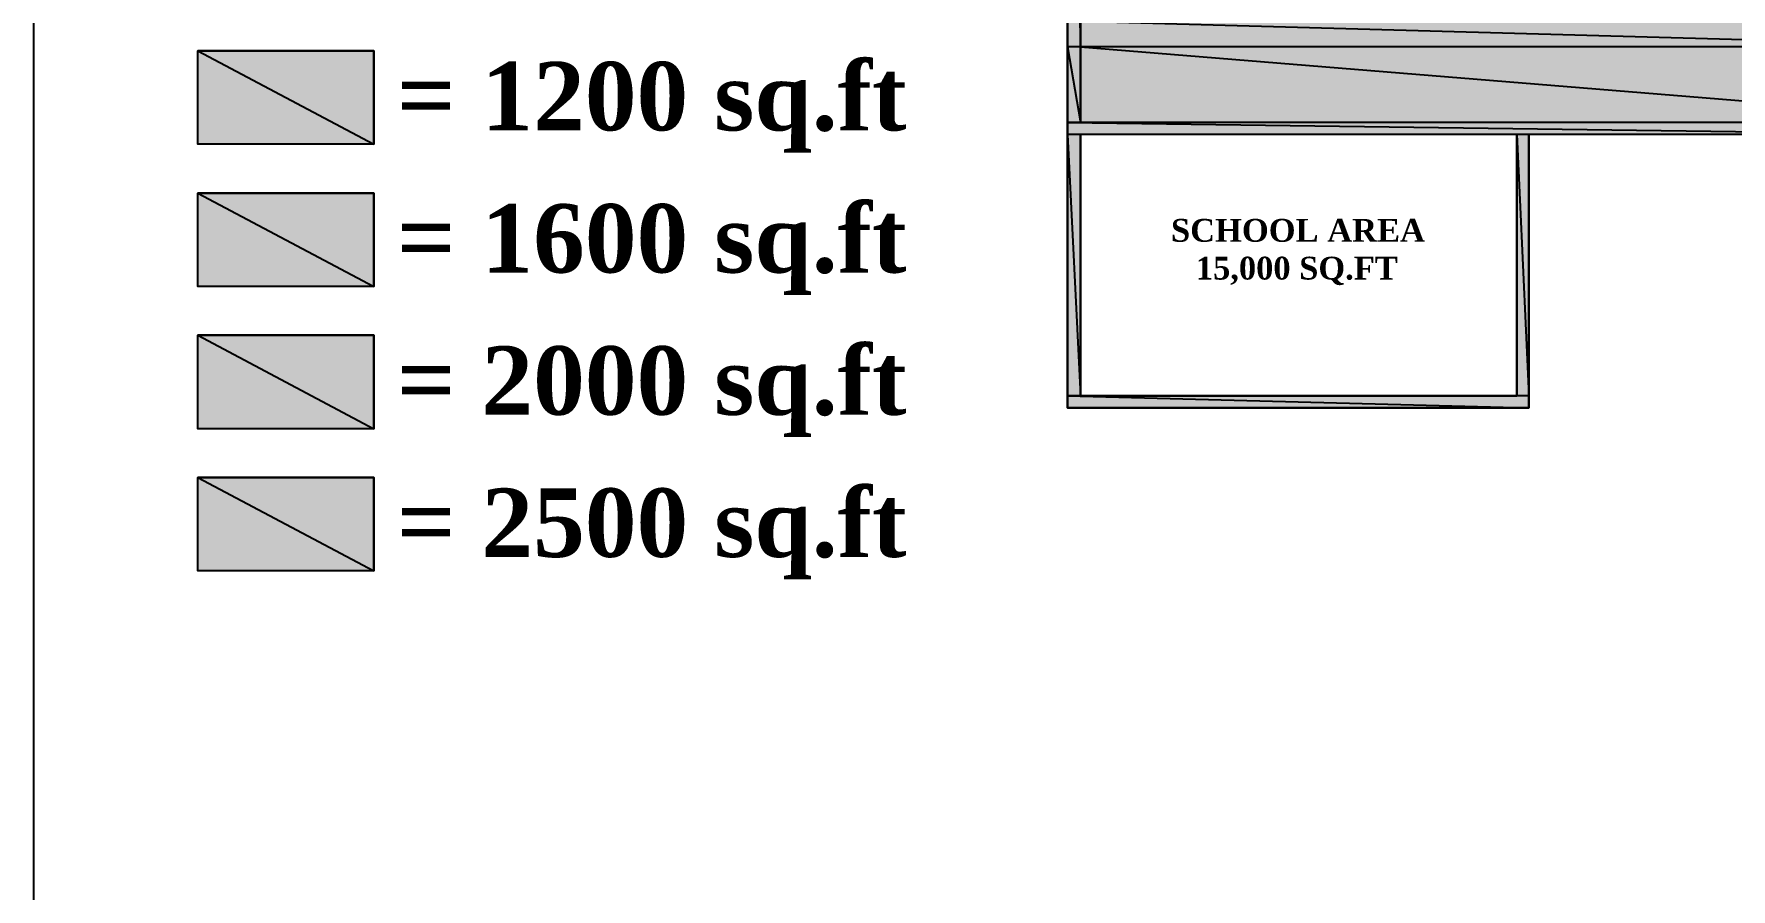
# Model space of a CAD drawing. Header units: millimetres. Extents: x 6 to 745025, y -1528 to 119936.
# Drawn here: x 5.6 to 77.9, y 100.3 to 136.8 of the extents above; entities that cross this region are included whole.
import ezdxf
from ezdxf.xclip import XClip

# ---------------------------------------------------------------- set-up
doc = ezdxf.new("R2010")
doc.units = ezdxf.units.MM
doc.header["$MEASUREMENT"] = 0
doc.header["$XCLIPFRAME"] = 0
doc.layers.get('0').update_dxf_attribs({"linetype": 'CONTINUOUS'})
doc.styles.add('Times New Roman$101H0', font='')
doc.styles.get('Times New Roman$101H0').set_extended_font_data('Times New Roman', bold=True)

# ---------------------------------------------------------------- blocks, each defined once
blk = doc.blocks.new('MF8_2')
at = {"color": 0, "linetype": 'Continuous', "lineweight": 25, "true_color": 0x000007}
blk.add_lwpolyline([(5.644, 24.652), (5.644, 272.598), (203.976, 272.598), (203.976, 24.652)], close=True, dxfattribs=at)

msp = doc.modelspace()

# ---------------------------------------------------------------- hatches: boundary and pattern name
at = {"true_color": 0x000078}
h = msp.add_hatch(color=0, dxfattribs=at)
h.paths.add_polyline_path([(50.221, 156.986), (49.671, 156.986), (50.221, 136.2)])
h.paths.add_polyline_path([(49.671, 156.986), (50.221, 136.2), (49.671, 136.2)])
h = msp.add_hatch(color=0, dxfattribs=at)
h.paths.add_polyline_path([(89.761, 137.301), (50.221, 137.301), (89.761, 136.2)])
h.paths.add_polyline_path([(50.221, 137.301), (89.761, 136.2), (50.221, 136.2)])
at = {"true_color": 0x000028}
h = msp.add_hatch(color=0, dxfattribs=at)
h.paths.add_polyline_path([(20.122, 136.031), (12.629, 136.031), (20.122, 132.052)])
h.paths.add_polyline_path([(12.629, 136.031), (20.122, 132.052), (12.629, 132.052)])
at = {"true_color": 0x000078}
h = msp.add_hatch(color=0, dxfattribs=at)
h.paths.add_polyline_path([(50.221, 136.2), (49.671, 136.2), (50.221, 132.983)])
h.paths.add_polyline_path([(49.671, 136.2), (50.221, 132.983), (49.671, 132.983)])
h = msp.add_hatch(color=0, dxfattribs=at)
h.paths.add_polyline_path([(89.761, 136.2), (50.221, 136.2), (89.761, 132.983)])
h.paths.add_polyline_path([(50.221, 136.2), (89.761, 132.983), (50.221, 132.983)])
h = msp.add_hatch(color=0, dxfattribs=at)
h.paths.add_polyline_path([(87.602, 132.983), (49.671, 132.983), (87.602, 132.475)])
h.paths.add_polyline_path([(49.671, 132.983), (87.602, 132.475), (49.671, 132.475)])
h = msp.add_hatch(color=0, dxfattribs=at)
h.paths.add_polyline_path([(50.221, 132.475), (49.671, 132.475), (50.221, 121.341)])
h.paths.add_polyline_path([(49.671, 132.475), (50.221, 121.341), (49.671, 121.341)])
h = msp.add_hatch(color=0, dxfattribs=at)
h.paths.add_polyline_path([(69.314, 132.475), (68.806, 132.475), (69.314, 121.341)])
h.paths.add_polyline_path([(68.806, 132.475), (69.314, 121.341), (68.806, 121.341)])
at = {"true_color": 0x5c73b8}
h = msp.add_hatch(color=0, dxfattribs=at)
h.paths.add_polyline_path([(20.122, 129.977), (12.629, 129.977), (20.122, 125.998)])
h.paths.add_polyline_path([(12.629, 129.977), (20.122, 125.998), (12.629, 125.998)])
at = {"true_color": 0x000096}
h = msp.add_hatch(color=0, dxfattribs=at)
h.paths.add_polyline_path([(20.122, 123.924), (12.629, 123.924), (20.122, 119.944)])
h.paths.add_polyline_path([(12.629, 123.924), (20.122, 119.944), (12.629, 119.944)])
at = {"true_color": 0x000078}
h = msp.add_hatch(color=0, dxfattribs=at)
h.paths.add_polyline_path([(69.314, 121.341), (49.671, 121.341), (69.314, 120.833)])
h.paths.add_polyline_path([(49.671, 121.341), (69.314, 120.833), (49.671, 120.833)])
at = {"true_color": 0xdcdcdc}
h = msp.add_hatch(color=0, dxfattribs=at)
h.paths.add_polyline_path([(20.122, 117.87), (12.629, 117.87), (20.122, 113.891)])
h.paths.add_polyline_path([(12.629, 117.87), (20.122, 113.891), (12.629, 113.891)])

# ---------------------------------------------------------------- linework, layer by layer
at = {"color": 0, "linetype": 'Continuous', "lineweight": 25, "true_color": 0x000007}
for p, q in [((50.221, 161.473), (50.221, 132.983)), ((49.671, 156.986), (49.671, 120.833)), ((87.602, 132.983), (50.221, 132.983)), ((50.221, 132.475), (50.221, 121.341)), ((68.806, 132.475), (50.221, 132.475)), ((68.806, 132.475), (68.806, 121.341)), ((87.051, 132.475), (69.314, 132.475)), ((69.314, 132.475), (69.314, 120.833)), ((49.671, 120.833), (69.314, 120.833)), ((50.221, 121.341), (68.806, 121.341))]:
    msp.add_line(p, q, dxfattribs=at)
for points in [[(5.644, 272.598), (203.976, 272.598), (203.976, 24.652), (5.644, 24.652)], [(12.629, 136.031), (20.122, 136.031), (20.122, 132.052), (12.629, 132.052)], [(12.629, 129.977), (20.122, 129.977), (20.122, 125.998), (12.629, 125.998)], [(12.629, 123.924), (20.122, 123.924), (20.122, 119.944), (12.629, 119.944)], [(12.629, 117.87), (20.122, 117.87), (20.122, 113.891), (12.629, 113.891)]]:
    msp.add_lwpolyline(points, close=True, dxfattribs=at)
at = {"color": 0, "linetype": 'Continuous', "lineweight": -2, "true_color": 0x000078}
for points in [[(50.221, 156.986), (49.671, 156.986), (50.221, 136.2)], [(49.671, 156.986), (50.221, 136.2), (49.671, 136.2)], [(89.761, 137.301), (50.221, 137.301), (89.761, 136.2)], [(50.221, 137.301), (89.761, 136.2), (50.221, 136.2)], [(50.221, 136.2), (49.671, 136.2), (50.221, 132.983)], [(49.671, 136.2), (50.221, 132.983), (49.671, 132.983)], [(89.761, 136.2), (50.221, 136.2), (89.761, 132.983)], [(50.221, 136.2), (89.761, 132.983), (50.221, 132.983)], [(87.602, 132.983), (49.671, 132.983), (87.602, 132.475)], [(49.671, 132.983), (87.602, 132.475), (49.671, 132.475)], [(50.221, 132.475), (49.671, 132.475), (50.221, 121.341)], [(49.671, 132.475), (50.221, 121.341), (49.671, 121.341)], [(69.314, 132.475), (68.806, 132.475), (69.314, 121.341)], [(68.806, 132.475), (69.314, 121.341), (68.806, 121.341)], [(69.314, 121.341), (49.671, 121.341), (69.314, 120.833)], [(49.671, 121.341), (69.314, 120.833), (49.671, 120.833)]]:
    msp.add_lwpolyline(points, close=True, dxfattribs=at)
at = {"color": 0, "linetype": 'Continuous', "lineweight": -2, "true_color": 0x000028}
for points in [[(20.122, 136.031), (12.629, 136.031), (20.122, 132.052)], [(12.629, 136.031), (20.122, 132.052), (12.629, 132.052)]]:
    msp.add_lwpolyline(points, close=True, dxfattribs=at)
at = {"color": 0, "linetype": 'Continuous', "lineweight": -2, "true_color": 0x5c73b8}
for points in [[(20.122, 129.977), (12.629, 129.977), (20.122, 125.998)], [(12.629, 129.977), (20.122, 125.998), (12.629, 125.998)]]:
    msp.add_lwpolyline(points, close=True, dxfattribs=at)
at = {"color": 0, "linetype": 'Continuous', "lineweight": -2, "true_color": 0x000096}
for points in [[(20.122, 123.924), (12.629, 123.924), (20.122, 119.944)], [(12.629, 123.924), (20.122, 119.944), (12.629, 119.944)]]:
    msp.add_lwpolyline(points, close=True, dxfattribs=at)
at = {"color": 0, "linetype": 'Continuous', "lineweight": -2, "true_color": 0xdcdcdc}
for points in [[(20.122, 117.87), (12.629, 117.87), (20.122, 113.891)], [(12.629, 117.87), (20.122, 113.891), (12.629, 113.891)]]:
    msp.add_lwpolyline(points, close=True, dxfattribs=at)

# ---------------------------------------------------------------- block references
at = {"color": 0, "true_color": 0xffffff}
ref = msp.add_blockref('MF8_2', (0, 0), dxfattribs=at)
XClip(ref).set_block_clipping_path([(5.6444444444, 24.6521108045), (204.0184400104, 24.6521108045), (204.0184400104, 272.6407719282), (5.6444444444, 272.6407719282), (5.6444444444, 24.6521108045)])

# ---------------------------------------------------------------- texts
at = {"color": 0, "true_color": 0x000005, "style": 'Times New Roman$101H0'}
for s, p in [('= 1200 sq.ft', (21.096, 132.644)), ('= 1600 sq.ft', (21.096, 126.591)), ('= 2000 sq.ft', (21.096, 120.537)), ('= 2500 sq.ft', (21.096, 114.483))]:
    msp.add_text(s, height=2.91527, dxfattribs=at).set_placement(p)
at = {"color": 0, "true_color": 0x000007, "style": 'Times New Roman$101H0'}
for s, height, p in [('SCHOOL AREA', 0.9728, (54.074, 127.903)), ('15,000 SQ.FT', 0.97166, (55.132, 126.294))]:
    msp.add_text(s, height=height, dxfattribs=at).set_placement(p)

doc.saveas('drawing.dxf')
